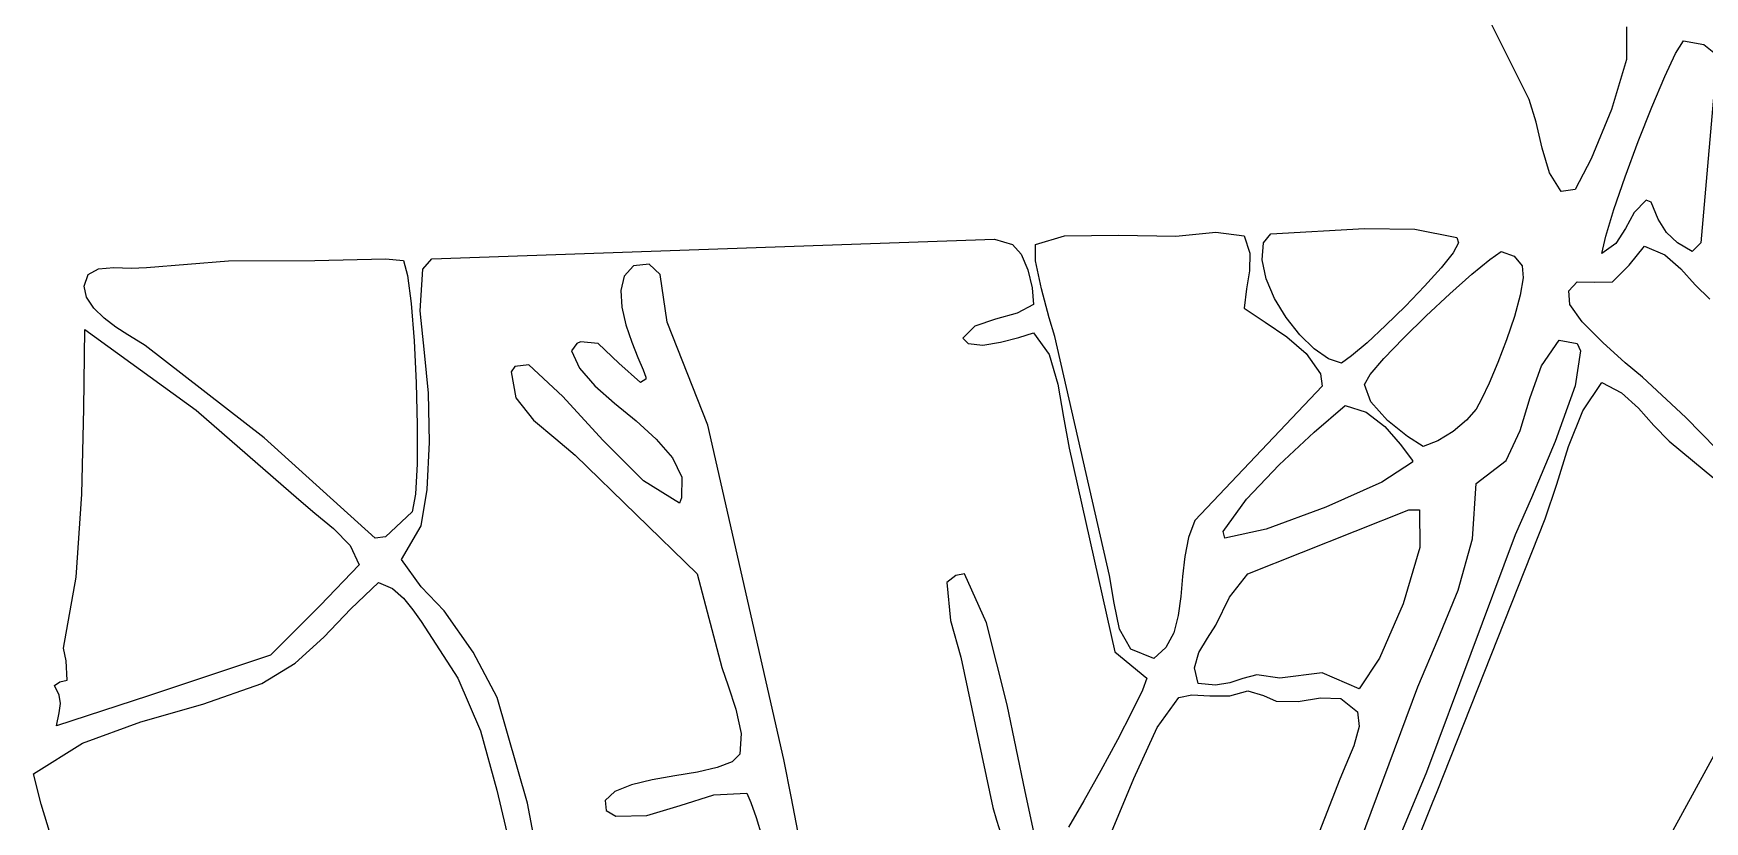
# Model space of a CAD drawing. Extents: x 0 to 12.1, y 0 to 10.7.
# Drawn here: x 1.893 to 4.41, y 5.231 to 6.419 of the extents above; entities that cross this region are included whole.
import ezdxf

# ---------------------------------------------------------------- set-up
doc = ezdxf.new("R2010")
doc.units = 0
doc.layers.get('0').update_dxf_attribs({"linetype": 'CONTINUOUS'})

msp = doc.modelspace()

# ---------------------------------------------------------------- linework, layer by layer
at = {"color": 0}
for p, q in [((4.14583, 6.31907), (3.99653, 6.61806)), ((4.29269, 6.42844), (4.29264, 6.37913)), ((4.36643, 6.38851), (4.37815, 6.40728)), ((4.37815, 6.40728), (4.4089, 6.40175)), ((4.4089, 6.40175), (4.42882, 6.38574)), ((4.29264, 6.37913), (4.27007, 6.30404)), ((4.34999, 6.35363), (4.36643, 6.38851)), ((4.42882, 6.38574), (4.40451, 6.10314)), ((4.33057, 6.30767), (4.34999, 6.35363)), ((4.15657, 6.28467), (4.14583, 6.31907)), ((4.27007, 6.30404), (4.23942, 6.22987)), ((4.31011, 6.25564), (4.33057, 6.30767)), ((4.16531, 6.24567), (4.15657, 6.28467)), ((4.17638, 6.20871), (4.16531, 6.24567)), ((4.29047, 6.20253), (4.31011, 6.25564)), ((4.23942, 6.22987), (4.21528, 6.18332)), ((4.19412, 6.18056), (4.17638, 6.20871)), ((4.27349, 6.15343), (4.29047, 6.20253)), ((4.21528, 6.18332), (4.19412, 6.18056)), ((4.26112, 6.11328), (4.27349, 6.15343)), ((4.30393, 6.1486), (4.29081, 6.12472)), ((4.32189, 6.16737), (4.30393, 6.1486)), ((4.32986, 6.16456), (4.32189, 6.16737)), ((4.34022, 6.13857), (4.32986, 6.16456)), ((3.61382, 6.11317), (3.67393, 6.11908)), ((3.67393, 6.11908), (3.71669, 6.11388)), ((3.75662, 6.11664), (3.89789, 6.12462)), ((3.89789, 6.12462), (3.97374, 6.12375)), ((3.97374, 6.12375), (4.03678, 6.11111)), ((4.29081, 6.12472), (4.27653, 6.10215)), ((4.35271, 6.11882), (4.34022, 6.13857)), ((4.36908, 6.10331), (4.35271, 6.11882)), ((2.49274, 6.07915), (3.3406, 6.10867)), ((3.3406, 6.10867), (3.36735, 6.10069)), ((3.36735, 6.10069), (3.38053, 6.08599)), ((3.40207, 6.10069), (3.44575, 6.11367)), ((3.40213, 6.07617), (3.40207, 6.10069)), ((3.44575, 6.11367), (3.52707, 6.11453)), ((3.52707, 6.11453), (3.61382, 6.11317)), ((3.71669, 6.11388), (3.72483, 6.08746)), ((3.74365, 6.07753), (3.74582, 6.10314)), ((3.74582, 6.10314), (3.75662, 6.11664)), ((4.03922, 6.10314), (4.03119, 6.08811)), ((4.03678, 6.11111), (4.03922, 6.10314)), ((4.25521, 6.08713), (4.26112, 6.11328)), ((4.27653, 6.10215), (4.25521, 6.08713)), ((4.29644, 6.06956), (4.31944, 6.09793)), ((4.31944, 6.09793), (4.35026, 6.08496)), ((4.39133, 6.0899), (4.36908, 6.10331)), ((4.40451, 6.10314), (4.39133, 6.0899)), ((2.06321, 6.06597), (2.18631, 6.07622)), ((2.18631, 6.07622), (2.31668, 6.07671)), ((2.31668, 6.07671), (2.42329, 6.07915)), ((2.42329, 6.07915), (2.44997, 6.07671)), ((2.44997, 6.07671), (2.45632, 6.05414)), ((2.47917, 6.06321), (2.49274, 6.07915)), ((2.79656, 6.06842), (2.78256, 6.0529)), ((2.82047, 6.07118), (2.79656, 6.06842)), ((2.83681, 6.05518), (2.82047, 6.07118)), ((3.38053, 6.08599), (3.39068, 6.06228)), ((3.41108, 6.03369), (3.40213, 6.07617)), ((3.72483, 6.08746), (3.72433, 6.06104)), ((3.74972, 6.04893), (3.74365, 6.07753)), ((4.03119, 6.08811), (4.01329, 6.06538)), ((4.05951, 6.05572), (4.08649, 6.07801)), ((4.08649, 6.07801), (4.10346, 6.0899)), ((4.10346, 6.0899), (4.1231, 6.0829)), ((4.1231, 6.0829), (4.13542, 6.06842)), ((4.13542, 6.06842), (4.13688, 6.05062)), ((4.27115, 6.04443), (4.29644, 6.06956)), ((4.35026, 6.08496), (4.37451, 6.06401)), ((1.96924, 6.03797), (1.97538, 6.05518)), ((1.97538, 6.05518), (1.99056, 6.06401)), ((1.99056, 6.06401), (2.01389, 6.06575)), ((2.01389, 6.06575), (2.03988, 6.06494)), ((2.03988, 6.06494), (2.06321, 6.06597)), ((2.45632, 6.05414), (2.46186, 6.01156)), ((2.47542, 6.00054), (2.47917, 6.06321)), ((2.78256, 6.0529), (2.77746, 6.03147)), ((2.84722, 5.98335), (2.83681, 6.05518)), ((3.39068, 6.06228), (3.39714, 6.03515)), ((3.72433, 6.06104), (3.72006, 6.03375)), ((3.76237, 6.01932), (3.74972, 6.04893)), ((4.01329, 6.06538), (3.98839, 6.03771)), ((4.02636, 6.02632), (4.05951, 6.05572)), ((4.13688, 6.05062), (4.13243, 6.02408)), ((4.2054, 6.03097), (4.21804, 6.04443)), ((4.21804, 6.04443), (4.24501, 6.04378)), ((4.24501, 6.04378), (4.27115, 6.04443)), ((4.37451, 6.06401), (4.39583, 6.04004)), ((1.97276, 6.021), (1.96924, 6.03797)), ((1.9835, 6.00478), (1.97276, 6.021)), ((2.77746, 6.03147), (2.77903, 6.00629)), ((3.39714, 6.03515), (3.39931, 6.01004)), ((3.42285, 5.98996), (3.41108, 6.03369)), ((3.72006, 6.03375), (3.71669, 6.0045)), ((3.77979, 5.99056), (3.76237, 6.01932)), ((3.98839, 6.03771), (3.95953, 6.00786)), ((3.99072, 5.99317), (4.02636, 6.02632)), ((4.13243, 6.02408), (4.12358, 5.99192)), ((4.20731, 6.01004), (4.2054, 6.03097)), ((4.39583, 6.04004), (4.41808, 6.01807)), ((1.99903, 5.98964), (1.9835, 6.00478)), ((2.46186, 6.01156), (2.46631, 5.9554)), ((2.48193, 5.93782), (2.47542, 6.00054)), ((2.77903, 6.00629), (2.78526, 5.9796)), ((3.37457, 5.99724), (3.34174, 5.98817)), ((3.39931, 6.01004), (3.37457, 5.99724)), ((3.71669, 6.0045), (3.74826, 5.9835)), ((3.95953, 6.00786), (3.92964, 5.97863)), ((3.95632, 5.95964), (3.99072, 5.99317)), ((4.12358, 5.99192), (4.11182, 5.95714)), ((4.22586, 5.98432), (4.20731, 6.01004)), ((1.96858, 5.85357), (1.97017, 5.97254)), ((1.97017, 5.97254), (2.13797, 5.85124)), ((2.01693, 5.97601), (1.99903, 5.98964)), ((2.03483, 5.96436), (2.01693, 5.97601)), ((2.78526, 5.9796), (2.79411, 5.95356)), ((2.90869, 5.82844), (2.84722, 5.98335)), ((3.31099, 5.97743), (3.29269, 5.95936)), ((3.34174, 5.98817), (3.31099, 5.97743)), ((3.37685, 5.96044), (3.39931, 5.96733)), ((3.39931, 5.96733), (3.42258, 5.935)), ((3.43126, 5.96181), (3.42285, 5.98996)), ((3.74826, 5.9835), (3.78071, 5.96153)), ((3.80029, 5.96457), (3.77979, 5.99056)), ((3.92964, 5.97863), (3.90158, 5.95269)), ((4.257, 5.95275), (4.22586, 5.98432)), ((2.05024, 5.95514), (2.03483, 5.96436)), ((2.06076, 5.94862), (2.05024, 5.95514)), ((2.24024, 5.80957), (2.06076, 5.94862)), ((2.46631, 5.9554), (2.46946, 5.89214)), ((2.71149, 5.95139), (2.70344, 5.9406)), ((2.71669, 5.95383), (2.71149, 5.95139)), ((2.74337, 5.95139), (2.71669, 5.95383)), ((2.77474, 5.92199), (2.74337, 5.95139)), ((2.79411, 5.95356), (2.80339, 5.93028)), ((3.29269, 5.95936), (3.30067, 5.95139)), ((3.30067, 5.95139), (3.32264, 5.94906)), ((3.32264, 5.94906), (3.34967, 5.95324)), ((3.34967, 5.95324), (3.37685, 5.96044)), ((3.51389, 5.60172), (3.43126, 5.96181)), ((3.78071, 5.96153), (3.80979, 5.93642)), ((3.82215, 5.94319), (3.80029, 5.96457)), ((3.84369, 5.92833), (3.82215, 5.94319)), ((3.90158, 5.95269), (3.87847, 5.93289)), ((3.92692, 5.92899), (3.95632, 5.95964)), ((4.11182, 5.95714), (4.09868, 5.92279)), ((4.16428, 5.91786), (4.19129, 5.9566)), ((4.19129, 5.9566), (4.21804, 5.95139)), ((4.21804, 5.95139), (4.22325, 5.9406)), ((4.29064, 5.92253), (4.257, 5.95275)), ((2.48774, 5.87642), (2.48193, 5.93782)), ((2.61806, 5.91667), (2.61253, 5.90869)), ((2.63921, 5.91911), (2.61806, 5.91667)), ((2.69043, 5.87147), (2.63921, 5.91911)), ((2.70344, 5.9406), (2.71528, 5.91406)), ((2.80729, 5.89268), (2.77474, 5.92199)), ((2.80339, 5.93028), (2.81114, 5.91194)), ((3.42258, 5.935), (3.43582, 5.89019)), ((3.80979, 5.93642), (3.83128, 5.90587)), ((3.86317, 5.92188), (3.84369, 5.92833)), ((3.87847, 5.93289), (3.86317, 5.92188)), ((3.90619, 5.90468), (3.92692, 5.92899)), ((4.09868, 5.92279), (4.08561, 5.89187)), ((4.14735, 5.87017), (4.16428, 5.91786)), ((4.22325, 5.9406), (4.21522, 5.88769)), ((4.31668, 5.90067), (4.29064, 5.92253)), ((2.46946, 5.89214), (2.47092, 5.82835)), ((2.61253, 5.90869), (2.61942, 5.86951)), ((2.71528, 5.91406), (2.73828, 5.88775)), ((2.81526, 5.89789), (2.80729, 5.89268)), ((2.81114, 5.91194), (2.81526, 5.90067)), ((2.81526, 5.90067), (2.81526, 5.89789)), ((3.83128, 5.90587), (3.83404, 5.88715)), ((3.89789, 5.88992), (3.90619, 5.90468)), ((4.08561, 5.89187), (4.07422, 5.8674)), ((4.22661, 5.84983), (4.25521, 5.89268)), ((4.25521, 5.89268), (4.28483, 5.87706)), ((4.38206, 5.84017), (4.31668, 5.90067)), ((2.48936, 5.80285), (2.48774, 5.87642)), ((2.61942, 5.86951), (2.64583, 5.8361)), ((2.75037, 5.80578), (2.69043, 5.87147)), ((2.73828, 5.88775), (2.76812, 5.86139)), ((3.43582, 5.89019), (3.44413, 5.84056)), ((3.83404, 5.88715), (3.64204, 5.68474)), ((3.90722, 5.86339), (3.89789, 5.88992)), ((4.07422, 5.8674), (4.06597, 5.85243)), ((4.13243, 5.82036), (4.14735, 5.87017)), ((4.21522, 5.88769), (4.185, 5.80393)), ((4.28483, 5.87706), (4.31039, 5.85385)), ((1.96576, 5.72439), (1.96858, 5.85357)), ((2.13797, 5.85124), (2.29269, 5.71664)), ((2.76812, 5.86139), (2.80046, 5.83475)), ((3.44413, 5.84056), (3.45281, 5.79372)), ((3.82215, 5.81793), (3.86876, 5.85796)), ((3.86876, 5.85796), (3.9005, 5.84788)), ((3.9005, 5.84788), (3.92828, 5.82633)), ((3.9324, 5.8355), (3.90722, 5.86339)), ((4.06597, 5.85243), (4.05149, 5.83578)), ((4.20535, 5.79633), (4.22661, 5.84983)), ((4.31039, 5.85385), (4.33371, 5.82801)), ((2.47092, 5.82835), (2.47054, 5.77035)), ((2.64583, 5.8361), (2.67964, 5.80767)), ((2.80046, 5.83475), (2.831, 5.80746)), ((3.02328, 5.32465), (2.90869, 5.82844)), ((3.76915, 5.76888), (3.82215, 5.81793)), ((3.92828, 5.82633), (3.95167, 5.80003)), ((3.96235, 5.81147), (3.9324, 5.8355)), ((4.03119, 5.8189), (4.00831, 5.80479)), ((4.05149, 5.83578), (4.03119, 5.8189)), ((4.11143, 5.77533), (4.13243, 5.82036)), ((4.33371, 5.82801), (4.35661, 5.80453)), ((4.45096, 5.76937), (4.38206, 5.84017)), ((2.40728, 5.65799), (2.24024, 5.80957)), ((2.48594, 5.7315), (2.48936, 5.80285)), ((2.67964, 5.80767), (2.70865, 5.78331)), ((2.81147, 5.74474), (2.75037, 5.80578)), ((2.831, 5.80746), (2.85542, 5.77929)), ((3.45281, 5.79372), (3.52186, 5.48714)), ((3.95167, 5.80003), (3.97017, 5.77533)), ((3.98611, 5.7965), (3.96235, 5.81147)), ((4.00831, 5.80479), (3.98611, 5.7965)), ((4.185, 5.80393), (4.14919, 5.71913)), ((4.18772, 5.73969), (4.20535, 5.79633)), ((4.35661, 5.80453), (4.40929, 5.76058)), ((2.47054, 5.77035), (2.46804, 5.72472)), ((2.70865, 5.78331), (2.89268, 5.60449)), ((2.85542, 5.77929), (2.86942, 5.74994)), ((3.71989, 5.71701), (3.76915, 5.76888)), ((3.97017, 5.77257), (3.92383, 5.74268)), ((3.97017, 5.77533), (3.97017, 5.77257)), ((4.06597, 5.74061), (4.11143, 5.77533)), ((2.866, 5.7111), (2.81147, 5.74474)), ((2.86942, 5.74994), (2.86876, 5.71907)), ((3.92383, 5.74268), (3.83931, 5.70469)), ((4.06071, 5.65696), (4.06597, 5.74061)), ((4.40929, 5.76058), (4.47021, 5.71007)), ((1.95708, 5.59939), (1.96576, 5.72439)), ((2.29269, 5.71664), (2.31674, 5.69601)), ((2.46804, 5.72472), (2.46322, 5.69792)), ((2.47672, 5.67671), (2.48594, 5.7315)), ((2.86876, 5.71907), (2.866, 5.7111)), ((3.68474, 5.6684), (3.71989, 5.71701)), ((4.14919, 5.71913), (4.12468, 5.66319)), ((4.17014, 5.68712), (4.18772, 5.73969)), ((2.31674, 5.69601), (2.34489, 5.67285)), ((2.46322, 5.69792), (2.42329, 5.66043)), ((3.7219, 5.60449), (3.96457, 5.70068)), ((3.83931, 5.70469), (3.74946, 5.67199)), ((3.96457, 5.70068), (3.98058, 5.70068)), ((3.98058, 5.70068), (3.98128, 5.64437)), ((2.34489, 5.67285), (2.36957, 5.64697)), ((2.44721, 5.62603), (2.47672, 5.67671)), ((3.64204, 5.68474), (3.63243, 5.65901)), ((3.68718, 5.65799), (3.68474, 5.6684)), ((3.74946, 5.67199), (3.68718, 5.65799)), ((4.00726, 5.27675), (4.17014, 5.68712)), ((2.36957, 5.64697), (2.38336, 5.61806)), ((2.42329, 5.66043), (2.40728, 5.65799)), ((3.63243, 5.65901), (3.62696, 5.63049)), ((3.98128, 5.64437), (3.95617, 5.55935)), ((4.12468, 5.66319), (3.99132, 5.30588)), ((4.03911, 5.57997), (4.06071, 5.65696)), ((2.38336, 5.61806), (2.32465, 5.55658)), ((2.47683, 5.58475), (2.44721, 5.62603)), ((3.62696, 5.63049), (3.62375, 5.60053)), ((1.93782, 5.49268), (1.95708, 5.59939)), ((2.37061, 5.55165), (2.41249, 5.59131)), ((2.41249, 5.59131), (2.43354, 5.58257)), ((2.89268, 5.60449), (2.92985, 5.46317)), ((3.28196, 5.60172), (3.26878, 5.59131)), ((3.26878, 5.59131), (3.27419, 5.53435)), ((3.29546, 5.60449), (3.28196, 5.60172)), ((3.32856, 5.53054), (3.29546, 5.60449)), ((3.52083, 5.56033), (3.51389, 5.60172)), ((3.62375, 5.60053), (3.62115, 5.57053)), ((3.69433, 5.56956), (3.7219, 5.60449)), ((2.43354, 5.58257), (2.45025, 5.56787)), ((2.45025, 5.56787), (2.46414, 5.55024)), ((2.51144, 5.54861), (2.47683, 5.58475)), ((3.62115, 5.57053), (3.61724, 5.54183)), ((3.67393, 5.52707), (3.69433, 5.56956)), ((4.00896, 5.50667), (4.03911, 5.57997)), ((2.32465, 5.55658), (2.25, 5.48193)), ((2.33018, 5.50911), (2.37061, 5.55165)), ((2.46414, 5.55024), (2.47672, 5.53261)), ((2.55512, 5.48649), (2.51144, 5.54861)), ((3.5286, 5.521), (3.52083, 5.56033)), ((3.61724, 5.54183), (3.61035, 5.51574)), ((3.95617, 5.55935), (3.92057, 5.47765)), ((2.47672, 5.53261), (2.53207, 5.44732)), ((3.27419, 5.53435), (3.28993, 5.47917)), ((3.35954, 5.40733), (3.32856, 5.53054)), ((3.54563, 5.49078), (3.5286, 5.521)), ((3.61035, 5.51574), (3.59874, 5.4936)), ((3.66124, 5.50754), (3.67393, 5.52707)), ((1.94194, 5.47347), (1.93782, 5.49268)), ((2.287, 5.46967), (2.33018, 5.50911)), ((3.58057, 5.47672), (3.54563, 5.49078)), ((3.59874, 5.4936), (3.58057, 5.47672)), ((3.64849, 5.48589), (3.66124, 5.50754)), ((3.97814, 5.43403), (4.00896, 5.50667)), ((1.94342, 5.44444), (1.94194, 5.47347)), ((2.25, 5.48193), (2.06597, 5.42046)), ((2.23682, 5.43924), (2.287, 5.46967)), ((2.59131, 5.41803), (2.55512, 5.48649)), ((2.92985, 5.46317), (2.93901, 5.43565)), ((3.28993, 5.47917), (3.33783, 5.25244)), ((3.52186, 5.48714), (3.57015, 5.44721)), ((3.64176, 5.46289), (3.64849, 5.48589)), ((3.64725, 5.43924), (3.64176, 5.46289)), ((3.92057, 5.47765), (3.88992, 5.43126)), ((1.92464, 5.43647), (1.93235, 5.44174)), ((1.93235, 5.44174), (1.94342, 5.44444)), ((2.14779, 5.4081), (2.23682, 5.43924)), ((2.53207, 5.44732), (2.56597, 5.36783)), ((3.57015, 5.44721), (3.56321, 5.42904)), ((3.67324, 5.43668), (3.64725, 5.43924)), ((3.69472, 5.44026), (3.67324, 5.43668)), ((3.71451, 5.44667), (3.69472, 5.44026)), ((3.7354, 5.45242), (3.71451, 5.44667)), ((3.77013, 5.44721), (3.7354, 5.45242)), ((3.83404, 5.45518), (3.77013, 5.44721)), ((3.88992, 5.43126), (3.83404, 5.45518)), ((4.48469, 5.442), (4.36214, 5.21804)), ((1.93138, 5.42165), (1.92464, 5.43647)), ((2.06597, 5.42046), (1.9274, 5.37532)), ((1.93326, 5.40907), (1.93138, 5.42165)), ((2.63687, 5.25917), (2.59131, 5.41803)), ((2.93901, 5.43565), (2.95085, 5.40039)), ((3.56321, 5.42904), (3.54747, 5.39649)), ((3.58535, 5.37299), (3.61806, 5.41803)), ((3.61806, 5.41803), (3.63764, 5.42231)), ((3.63764, 5.42231), (3.66499, 5.4209)), ((3.66499, 5.4209), (3.69482, 5.42068)), ((3.69482, 5.42068), (3.7219, 5.42844)), ((3.7219, 5.42844), (3.7455, 5.42117)), ((3.7455, 5.42117), (3.7646, 5.41249)), ((3.7646, 5.41249), (3.7979, 5.41228)), ((3.7979, 5.41228), (3.83154, 5.41786)), ((3.83154, 5.41786), (3.86236, 5.41683)), ((3.86236, 5.41683), (3.88715, 5.39654)), ((3.866, 5.13265), (3.97814, 5.43403)), ((1.9274, 5.37532), (1.93153, 5.39492)), ((1.93153, 5.39492), (1.93326, 5.40907)), ((2.05458, 5.38129), (2.14779, 5.4081)), ((2.95085, 5.40039), (2.95882, 5.36388)), ((3.38639, 5.27675), (3.35954, 5.40733)), ((3.54747, 5.39649), (3.52561, 5.35454)), ((3.88715, 5.39654), (3.88971, 5.37435)), ((1.96647, 5.34939), (2.05458, 5.38129)), ((2.56597, 5.36783), (2.59056, 5.27875)), ((2.95882, 5.36388), (2.9566, 5.33263)), ((3.5504, 5.29639), (3.58535, 5.37299)), ((3.88971, 5.37435), (3.88172, 5.34538)), ((1.89268, 5.30311), (1.96647, 5.34939)), ((3.52561, 5.35454), (3.50054, 5.30832)), ((3.88172, 5.34538), (3.8699, 5.31662)), ((2.92275, 5.3125), (2.8929, 5.30593)), ((2.9451, 5.32107), (2.92275, 5.3125)), ((2.9566, 5.33263), (2.9451, 5.32107)), ((3.03467, 5.2665), (3.02328, 5.32465)), ((3.8699, 5.31662), (3.86079, 5.29514)), ((1.90457, 5.25743), (1.89268, 5.30311)), ((2.79351, 5.28674), (2.76867, 5.27675)), ((2.82476, 5.29417), (2.79351, 5.28674)), ((2.8591, 5.30018), (2.82476, 5.29417)), ((2.8929, 5.30593), (2.8591, 5.30018)), ((3.50054, 5.30832), (3.47493, 5.26275)), ((3.5165, 5.21528), (3.5504, 5.29639)), ((3.86079, 5.29514), (3.75939, 5.03646)), ((3.99132, 5.30588), (3.91162, 5.11431)), ((2.59056, 5.27875), (2.61806, 5.16456)), ((2.76867, 5.27675), (2.75379, 5.26318)), ((2.75379, 5.26318), (2.75521, 5.24789)), ((2.86669, 5.25569), (2.91753, 5.27143)), ((2.91753, 5.27143), (2.96733, 5.27393)), ((2.96733, 5.27393), (2.97358, 5.26004)), ((3.04921, 5.19092), (3.03467, 5.2665)), ((3.40728, 5.18056), (3.38639, 5.27675)), ((3.47493, 5.26275), (3.45171, 5.22299)), ((4.00043, 5.2595), (4.00726, 5.27675)), ((1.92236, 5.19829), (1.90457, 5.25743)), ((2.66872, 5.0899), (2.63687, 5.25917)), ((2.75521, 5.24789), (2.77013, 5.23921)), ((2.77013, 5.23921), (2.81689, 5.2404)), ((2.81689, 5.2404), (2.86669, 5.25569)), ((2.97358, 5.26004), (2.98144, 5.23757)), ((2.98144, 5.23757), (2.99001, 5.20942)), ((3.33783, 5.25244), (3.34358, 5.23361)), ((3.99018, 5.23432), (4.00043, 5.2595)), ((3.34358, 5.23361), (3.35053, 5.21115)), ((3.97808, 5.2041), (3.99018, 5.23432))]:
    msp.add_line(p, q, dxfattribs=at)

doc.saveas('drawing.dxf')
